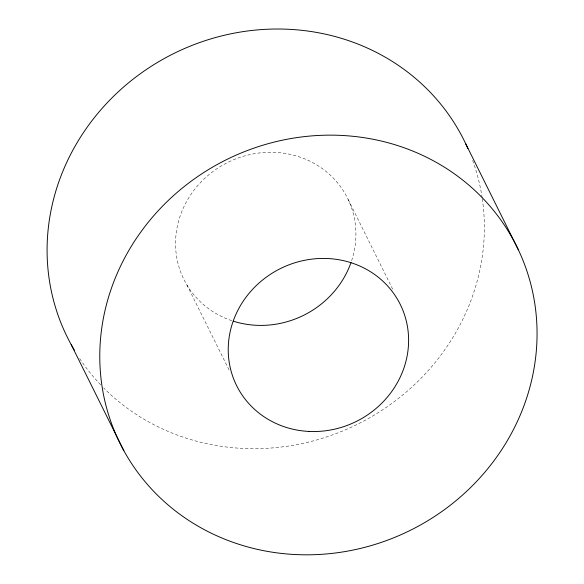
<?xml version="1.0" encoding="UTF-8"?>
<svg xmlns="http://www.w3.org/2000/svg" width="584" height="584" viewBox="0 0 584 584"><rect width="100%" height="100%" fill="white"/><g stroke="black" fill="none" stroke-linecap="round" stroke-linejoin="round"><path stroke-width="0.44" stroke-dasharray="2.92 2.19" d="M348.195 199.567L393.185 290.197M186.865 284.875L229.826 371.424M472.653 160.417A221.446 206.875 -26.4 0 1 482.18 197.991M482.304 198.859A221.446 206.875 -26.4 0 1 358.233 423.889A221.446 206.875 -26.4 0 1 103.711 387.966M100.638 384.805A221.446 206.875 -26.4 0 1 78.672 357.05M231.775 320.682A91.345 85.337 -26.4 0 1 181.463 212.423A91.345 85.337 -26.4 0 1 296.044 155.87A91.345 85.337 -26.4 0 1 351.305 261.683"/><path stroke-width="0.88" d="M465.652 143.635L518.344 249.769A221.446 206.875 -26.4 0 1 295.103 554.53A221.446 206.875 -26.4 0 1 141.803 230.651A221.446 206.875 -26.4 0 1 518.344 249.769M71.182 344.582L123.866 450.717M74.336 350.101A221.446 206.875 -26.4 0 1 171.112 54.874A221.446 206.875 -26.4 0 1 467.915 148.591M351.021 262.515A91.345 85.337 -26.4 0 1 233.447 321.229M308.797 431.423A91.345 85.337 -26.4 0 0 400.887 305.709A91.345 85.337 -26.4 0 0 245.565 297.825A91.345 85.337 -26.4 0 0 308.797 431.423"/></g></svg>
